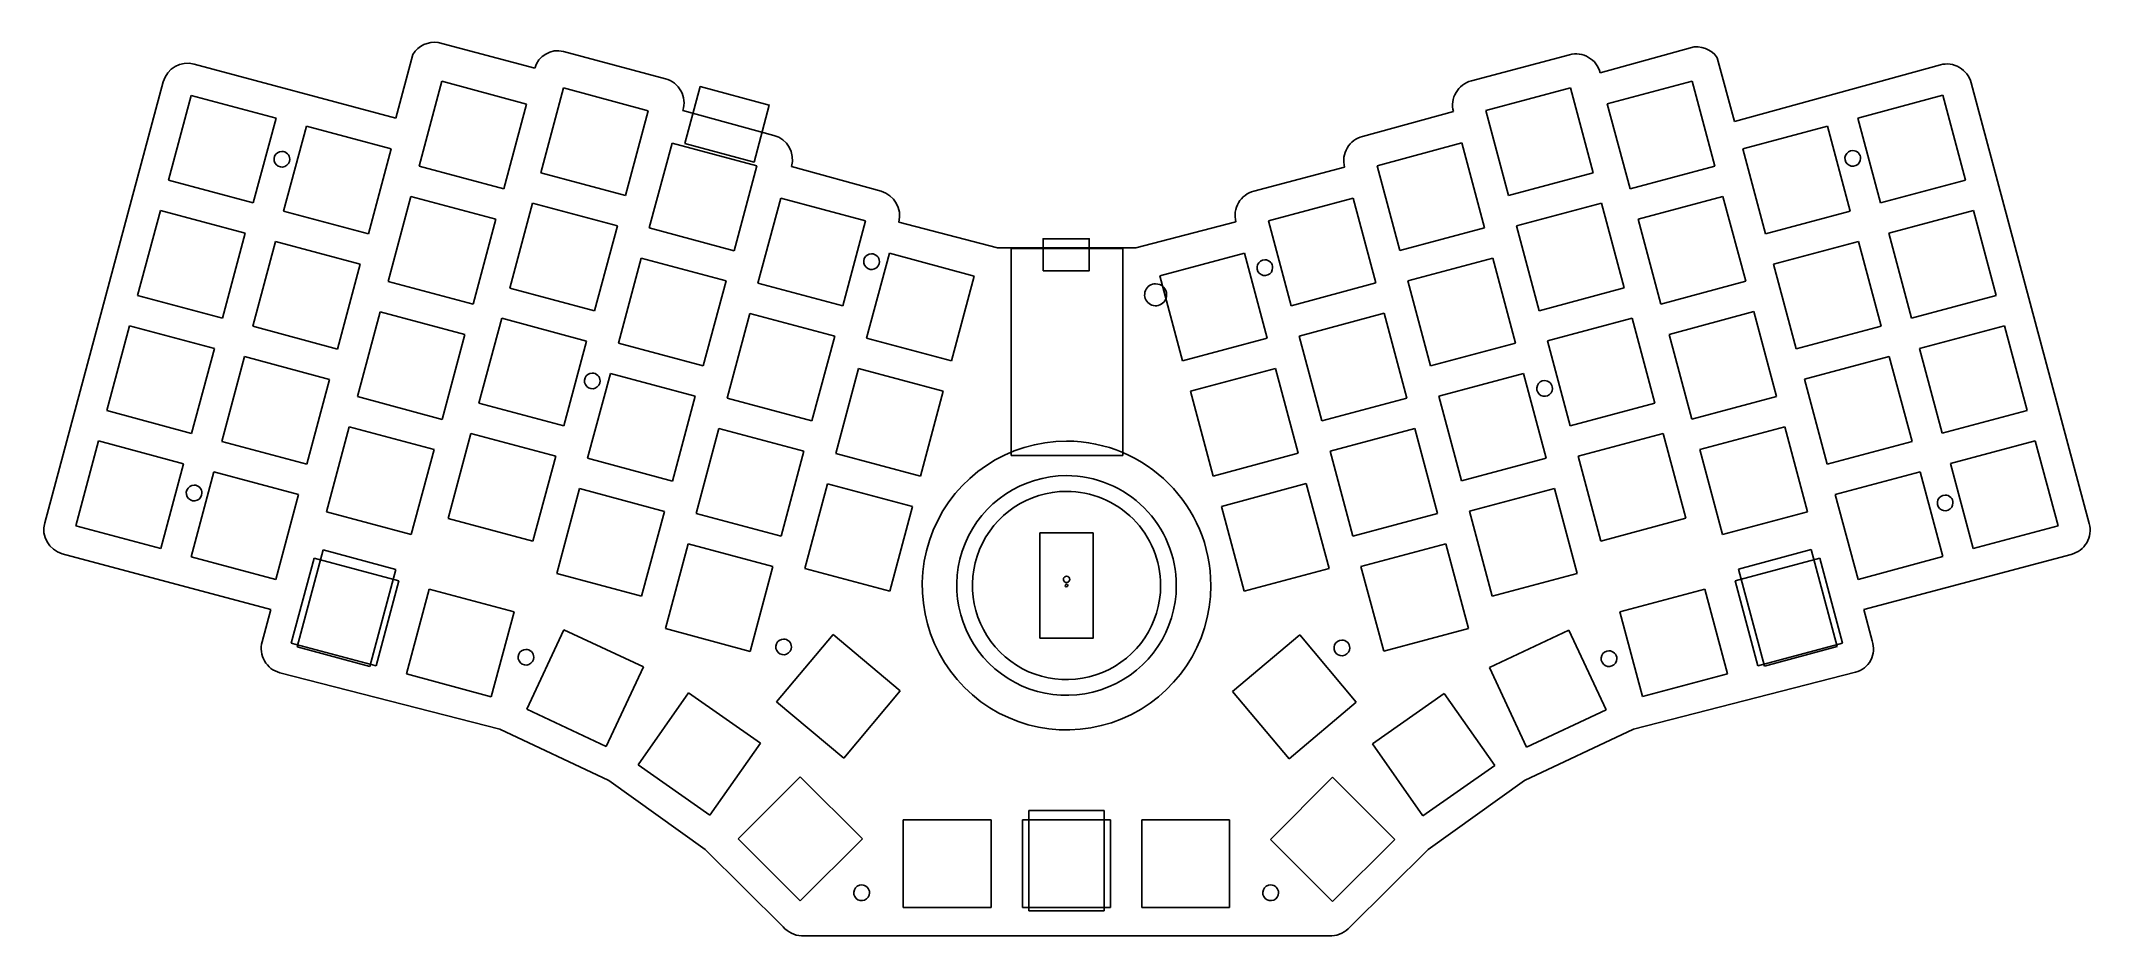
# Model space of a CAD drawing. Extents: x 0 to 326, y -142 to 0.
import ezdxf

# ---------------------------------------------------------------- set-up
doc = ezdxf.new("R2010")
doc.units = 0
doc.layers.get('0').update_dxf_attribs({"linetype": 'CONTINUOUS'})

msp = doc.modelspace()

# ---------------------------------------------------------------- linework, layer by layer
at = {"color": 7}
for points in [[(56.190585, -12.134912), (58.908171, -1.992691)], [(62.928794, -0.107869), (78.322174, -4.208974)], [(82.895328, -1.513489), (99.149771, -5.859441)], [(243.25304, -2.047347), (227.616564, -6.200375)], [(262.541626, -0.923495), (248.156542, -4.91329)], [(266.814615, -2.516016), (269.53222, -12.658234)], [(19.099019, -6.354436), (0.204556, -76.602991)], [(24.032743, -3.540839), (56.190585, -12.134912)], [(59.877898, -19.802882), (63.501365, -6.279921)], [(77.024326, -9.903388), (63.501365, -6.279921)], [(262.807414, -6.26724), (249.284453, -9.890707)], [(262.807414, -6.26724), (266.430881, -19.790201)], [(302.379, -3.650019), (269.53222, -12.658234)], [(326.113156, -76.741673), (307.282489, -6.515954)], [(19.937467, -22.041826), (23.560934, -8.518865)], [(37.083895, -12.142332), (23.560934, -8.518865)], [(79.265755, -20.856733), (82.889222, -7.333772)], [(96.412183, -10.957239), (82.889222, -7.333772)], [(243.419546, -7.321103), (229.896585, -10.94457)], [(243.419546, -7.321103), (247.043013, -20.844064)], [(302.747845, -8.506191), (289.224884, -12.129658)], [(302.747845, -8.506191), (306.371312, -22.029152)], [(37.083895, -12.142332), (33.460428, -25.665293)], [(77.024326, -9.903388), (73.400859, -23.426349)], [(96.412183, -10.957239), (92.788716, -24.4802)], [(116.447159, -14.901348), (101.937373, -10.925332)], [(224.750627, -11.103873), (210.268152, -15.048989)], [(233.520052, -24.467531), (229.896585, -10.94457)], [(252.90792, -23.413668), (249.284453, -9.890707)], [(292.848351, -25.652619), (289.224884, -12.129658)], [(38.29006, -26.959385), (41.913527, -13.436424)], [(55.436488, -17.059891), (41.913527, -13.436424)], [(96.583057, -29.637998), (100.206524, -16.115037)], [(113.729485, -19.738504), (100.206524, -16.115037)], [(226.102244, -16.102364), (212.579283, -19.725831)], [(226.102244, -16.102364), (229.725711, -29.625325)], [(284.395249, -13.423753), (270.872288, -17.04722)], [(284.395249, -13.423753), (288.018716, -26.946714)], [(55.436488, -17.059891), (51.813021, -30.582852)], [(274.495755, -30.570181), (270.872288, -17.04722)], [(19.937467, -22.041826), (33.460428, -25.665293)], [(59.877898, -19.802882), (73.400859, -23.426349)], [(79.265755, -20.856733), (92.788716, -24.4802)], [(113.729485, -19.738504), (110.106018, -33.261465)], [(133.517521, -23.788959), (119.260761, -19.83508)], [(207.402217, -19.952501), (192.947653, -23.766807)], [(216.20275, -33.248792), (212.579283, -19.725831)], [(233.520052, -24.467531), (247.043013, -20.844064)], [(252.90792, -23.413668), (266.430881, -19.790201)], [(292.848351, -25.652619), (306.371312, -22.029152)], [(54.960328, -38.155462), (58.583795, -24.632501)], [(72.106756, -28.255968), (58.583795, -24.632501)], [(74.34819, -39.209328), (77.971657, -25.686367)], [(91.494618, -29.309834), (77.971657, -25.686367)], [(113.900379, -38.419266), (117.523846, -24.896305)], [(131.046807, -28.519772), (117.523846, -24.896305)], [(208.784926, -24.883622), (195.261965, -28.507089)], [(208.784926, -24.883622), (212.408393, -38.406583)], [(248.337115, -25.673685), (234.814154, -29.297152)], [(248.337115, -25.673685), (251.960582, -39.196646)], [(267.72497, -24.619832), (254.202009, -28.243299)], [(267.72497, -24.619832), (271.348437, -38.142793)], [(15.019915, -40.394415), (18.643382, -26.871454)], [(32.166343, -30.494921), (18.643382, -26.871454)], [(38.29006, -26.959385), (51.813021, -30.582852)], [(72.106756, -28.255968), (68.483289, -41.778929)], [(91.494618, -29.309834), (87.871151, -42.832795)], [(131.046807, -28.519772), (127.42334, -42.042733)], [(152.106068, -32.809374), (136.331116, -28.722672)], [(190.081718, -28.670315), (174.106065, -32.809376)], [(198.885432, -42.03005), (195.261965, -28.507089)], [(238.437621, -42.820113), (234.814154, -29.297152)], [(257.825476, -41.76626), (254.202009, -28.243299)], [(274.495755, -30.570181), (288.018716, -26.946714)], [(307.665398, -26.858776), (294.142437, -30.482243)], [(307.665398, -26.858776), (311.288865, -40.381737)], [(32.166343, -30.494921), (28.542876, -44.017882)], [(33.372501, -45.311966), (36.995968, -31.789005)], [(50.518929, -35.412472), (36.995968, -31.789005)], [(96.583057, -29.637998), (110.106018, -33.261465)], [(166.708283, -31.37472), (166.708283, -36.45472), (159.342283, -36.45472)], [(159.342283, -36.45472), (159.342283, -31.37472)], [(159.342283, -31.37472), (166.708283, -31.37472), (166.708283, -36.45472)], [(159.342283, -36.45472), (159.342283, -31.37472), (166.708283, -31.37472)], [(216.20275, -33.248792), (229.725711, -29.625325)], [(289.31281, -31.776341), (275.789849, -35.399808)], [(289.31281, -31.776341), (292.936277, -45.299302)], [(297.765904, -44.005204), (294.142437, -30.482243)], [(50.518929, -35.412472), (46.895462, -48.935433)], [(91.665509, -47.990586), (95.288976, -34.467625)], [(108.811937, -38.091092), (95.288976, -34.467625)], [(131.217696, -47.200532), (134.841163, -33.677571)], [(148.364124, -37.301038), (134.841163, -33.677571)], [(152.106068, -32.809374), (174.106065, -32.809376)], [(172.042283, -32.89872), (154.262283, -32.89872)], [(154.262283, -32.89872), (154.262283, -65.91872)], [(172.042283, -65.91872), (172.042283, -32.89872)], [(191.467609, -33.664893), (177.944648, -37.28836)], [(191.467609, -33.664893), (195.091076, -47.187854)], [(231.019799, -34.45496), (217.496838, -38.078427)], [(231.019799, -34.45496), (234.643266, -47.977921)], [(279.413316, -48.922769), (275.789849, -35.399808)], [(54.960328, -38.155462), (68.483289, -41.778929)], [(74.34819, -39.209328), (87.871151, -42.832795)], [(108.811937, -38.091092), (105.18847, -51.614053)], [(113.900379, -38.419266), (127.42334, -42.042733)], [(148.364124, -37.301038), (144.740657, -50.823999)], [(166.708283, -36.45472), (159.342283, -36.45472)], [(181.568115, -50.811321), (177.944648, -37.28836)], [(198.885432, -42.03005), (212.408393, -38.406583)], [(221.120305, -51.601388), (217.496838, -38.078427)], [(238.437621, -42.820113), (251.960582, -39.196646)], [(257.825476, -41.76626), (271.348437, -38.142793)], [(15.019915, -40.394415), (28.542876, -44.017882)], [(297.765904, -44.005204), (311.288865, -40.381737)], [(10.102359, -58.747001), (13.725826, -45.22404)], [(27.248787, -48.847507), (13.725826, -45.22404)], [(33.372501, -45.311966), (46.895462, -48.935433)], [(50.042764, -56.508046), (53.666231, -42.985085)], [(67.189192, -46.608552), (53.666231, -42.985085)], [(69.430627, -57.561913), (73.054094, -44.038952)], [(86.577055, -47.662419), (73.054094, -44.038952)], [(108.982813, -56.771853), (112.60628, -43.248892)], [(126.129241, -46.872359), (112.60628, -43.248892)], [(213.702491, -43.236208), (200.17953, -46.859675)], [(213.702491, -43.236208), (217.325958, -56.759169)], [(253.254665, -44.02628), (239.731704, -47.649747)], [(253.254665, -44.02628), (256.878132, -57.549241)], [(272.64255, -42.972423), (259.119589, -46.59589)], [(272.64255, -42.972423), (276.266017, -56.495384)], [(279.413316, -48.922769), (292.936277, -45.299302)], [(312.582963, -45.211368), (299.060002, -48.834835)], [(312.582963, -45.211368), (316.20643, -58.734329)], [(27.248787, -48.847507), (23.62532, -62.370468)], [(67.189192, -46.608552), (63.565725, -60.131513)], [(86.577055, -47.662419), (82.953588, -61.18538)], [(91.665509, -47.990586), (105.18847, -51.614053)], [(126.129241, -46.872359), (122.505774, -60.39532)], [(131.217696, -47.200532), (144.740657, -50.823999)], [(181.568115, -50.811321), (195.091076, -47.187854)], [(203.802997, -60.382636), (200.17953, -46.859675)], [(221.120305, -51.601388), (234.643266, -47.977921)], [(243.355171, -61.172708), (239.731704, -47.649747)], [(262.743056, -60.118851), (259.119589, -46.59589)], [(302.683469, -62.357796), (299.060002, -48.834835)], [(28.454937, -63.664556), (32.078404, -50.141595)], [(45.601365, -53.765062), (32.078404, -50.141595)], [(126.300142, -65.553119), (129.923609, -52.030158)], [(143.44657, -55.653625), (129.923609, -52.030158)], [(196.38517, -52.017483), (182.862209, -55.64095)], [(196.38517, -52.017483), (200.008637, -65.540444)], [(294.230367, -50.128926), (280.707406, -53.752393)], [(294.230367, -50.128926), (297.853834, -63.651887)], [(45.601365, -53.765062), (41.977898, -67.288023)], [(86.747941, -66.343188), (90.371408, -52.820227)], [(103.894369, -56.443694), (90.371408, -52.820227)], [(235.93736, -52.807548), (222.414399, -56.431015)], [(235.93736, -52.807548), (239.560827, -66.330509)], [(284.330873, -67.275354), (280.707406, -53.752393)], [(10.102359, -58.747001), (23.62532, -62.370468)], [(50.042764, -56.508046), (63.565725, -60.131513)], [(69.430627, -57.561913), (82.953588, -61.18538)], [(103.894369, -56.443694), (100.270902, -69.966655)], [(108.982813, -56.771853), (122.505774, -60.39532)], [(143.44657, -55.653625), (139.823103, -69.176586)], [(186.485676, -69.163911), (182.862209, -55.64095)], [(203.802997, -60.382636), (217.325958, -56.759169)], [(226.037866, -69.953976), (222.414399, -56.431015)], [(243.355171, -61.172708), (256.878132, -57.549241)], [(262.743056, -60.118851), (276.266017, -56.495384)], [(302.683469, -62.357796), (316.20643, -58.734329)], [(45.125215, -74.860644), (48.748682, -61.337683)], [(62.271643, -64.96115), (48.748682, -61.337683)], [(104.065265, -75.124446), (107.688732, -61.601485)], [(121.211693, -65.224952), (107.688732, -61.601485)], [(218.620039, -61.588808), (205.097078, -65.212275)], [(218.620039, -61.588808), (222.243506, -75.111769)], [(277.560105, -61.325015), (264.037144, -64.948482)], [(277.560105, -61.325015), (281.183572, -74.847976)], [(5.184789, -77.099595), (8.808256, -63.576634)], [(22.331217, -67.200101), (8.808256, -63.576634)], [(28.454937, -63.664556), (41.977898, -67.288023)], [(62.271643, -64.96115), (58.648176, -78.484111)], [(64.513072, -75.914504), (68.136539, -62.391543)], [(81.6595, -66.01501), (68.136539, -62.391543)], [(121.211693, -65.224952), (117.588226, -78.747913)], [(208.720545, -78.735236), (205.097078, -65.212275)], [(258.172226, -62.378871), (244.649265, -66.002338)], [(258.172226, -62.378871), (261.795693, -75.901832)], [(267.660611, -78.471443), (264.037144, -64.948482)], [(284.330873, -67.275354), (297.853834, -63.651887)], [(317.500512, -63.563956), (303.977551, -67.187423)], [(317.500512, -63.563956), (321.123979, -77.086917)], [(22.331217, -67.200101), (18.70775, -80.723062)], [(23.537372, -82.017161), (27.160839, -68.4942)], [(40.6838, -72.117667), (27.160839, -68.4942)], [(81.6595, -66.01501), (78.036033, -79.537971)], [(86.747941, -66.343188), (100.270902, -69.966655)], [(126.300142, -65.553119), (139.823103, -69.176586)], [(154.262283, -65.91872), (172.042283, -65.91872)], [(186.485676, -69.163911), (200.008637, -65.540444)], [(226.037866, -69.953976), (239.560827, -66.330509)], [(248.272732, -79.525299), (244.649265, -66.002338)], [(299.147927, -68.48152), (285.624966, -72.104987)], [(299.147927, -68.48152), (302.771394, -82.004481)], [(307.601018, -80.710384), (303.977551, -67.187423)], [(81.830387, -84.695762), (85.453854, -71.172801)], [(98.976815, -74.796268), (85.453854, -71.172801)], [(121.382583, -83.905707), (125.00605, -70.382746)], [(138.529011, -74.006213), (125.00605, -70.382746)], [(201.302728, -70.370076), (187.779767, -73.993543)], [(201.302728, -70.370076), (204.926195, -83.893037)], [(240.854912, -71.160136), (227.331951, -74.783603)], [(240.854912, -71.160136), (244.478379, -84.683097)], [(40.6838, -72.117667), (37.060333, -85.640628)], [(45.125215, -74.860644), (58.648176, -78.484111)], [(98.976815, -74.796268), (95.353348, -88.319229)], [(104.065265, -75.124446), (117.588226, -78.747913)], [(138.529011, -74.006213), (134.905544, -87.529174)], [(191.403234, -87.516504), (187.779767, -73.993543)], [(208.720545, -78.735236), (222.243506, -75.111769)], [(230.955418, -88.306564), (227.331951, -74.783603)], [(267.660611, -78.471443), (281.183572, -74.847976)], [(289.248433, -85.627948), (285.624966, -72.104987)], [(5.184789, -77.099595), (18.70775, -80.723062)], [(64.513072, -75.914504), (78.036033, -79.537971)], [(158.837961, -94.978389), (167.337961, -94.978389), (167.337961, -78.228389)], [(158.837961, -94.978389), (158.837961, -78.228389), (167.337961, -78.228389)], [(248.272732, -79.525299), (261.795693, -75.901832)], [(307.601018, -80.710384), (321.123979, -77.086917)], [(3.018147, -81.536717), (36.228395, -90.437018)], [(40.432298, -96.394542), (44.573402, -80.939729)], [(56.164512, -84.045558), (44.573402, -80.939729)], [(99.147701, -93.477034), (102.771168, -79.954073)], [(116.294129, -83.57754), (102.771168, -79.954073)], [(223.537609, -79.9414), (210.014648, -83.564867)], [(223.537609, -79.9414), (227.161076, -93.464361)], [(281.788114, -80.881207), (270.197004, -83.987036)], [(281.788114, -80.881207), (285.929218, -96.33602)], [(323.247227, -81.645189), (290.155281, -90.43947)], [(23.537372, -82.017161), (37.060333, -85.640628)], [(39.519183, -95.782598), (43.14265, -82.259637)], [(56.665611, -85.883104), (43.14265, -82.259637)], [(56.164512, -84.045558), (52.023408, -99.500371)], [(81.830387, -84.695762), (95.353348, -88.319229)], [(116.294129, -83.57754), (112.670662, -97.100501)], [(121.382583, -83.905707), (134.905544, -87.529174)], [(191.403234, -87.516504), (204.926195, -83.893037)], [(213.638115, -97.087828), (210.014648, -83.564867)], [(230.955418, -88.306564), (244.478379, -84.683097)], [(283.166129, -82.246968), (269.643168, -85.870435)], [(274.338108, -99.441849), (270.197004, -83.987036)], [(283.166129, -82.246968), (286.789596, -95.769929)], [(289.248433, -85.627948), (302.771394, -82.004481)], [(56.665611, -85.883104), (53.042144, -99.406065)], [(57.871775, -100.700162), (61.495242, -87.177201)], [(75.018203, -90.800668), (61.495242, -87.177201)], [(264.81353, -87.164524), (251.290569, -90.787991)], [(264.81353, -87.164524), (268.436997, -100.687485)], [(273.266635, -99.393396), (269.643168, -85.870435)], [(36.228395, -90.437018), (34.856721, -95.572246)], [(75.018203, -90.800668), (71.394736, -104.323629)], [(254.914036, -104.310952), (251.290569, -90.787991)], [(290.155281, -90.43947), (291.500162, -95.440765)], [(77.033515, -106.329503), (82.95017, -93.641194)], [(95.638479, -99.557849), (82.95017, -93.641194)], [(99.147701, -93.477034), (112.670662, -97.100501)], [(116.869227, -105.122764), (125.868253, -94.398142)], [(136.592875, -103.397168), (125.868253, -94.398142)], [(200.280419, -94.487509), (189.555797, -103.486535)], [(200.280419, -94.487509), (209.279445, -105.212131)], [(213.638115, -97.087828), (227.161076, -93.464361)], [(243.17226, -93.742815), (230.483951, -99.65947)], [(243.17226, -93.742815), (249.088915, -106.431124)], [(39.519183, -95.782598), (53.042144, -99.406065)], [(40.432298, -96.394542), (52.023408, -99.500371)], [(273.266635, -99.393396), (286.789596, -95.769929)], [(274.338108, -99.441849), (285.929218, -96.33602)], [(37.670312, -100.505967), (72.730418, -109.495143)], [(57.871775, -100.700162), (71.394736, -104.323629)], [(95.638479, -99.557849), (89.721824, -112.246158)], [(236.400606, -112.347779), (230.483951, -99.65947)], [(288.850072, -100.423372), (253.481718, -109.49514)], [(254.914036, -104.310952), (268.436997, -100.687485)], [(94.787056, -115.159344), (102.817126, -103.691216)], [(114.285254, -111.721286), (102.817126, -103.691216)], [(136.592875, -103.397168), (127.593849, -114.12179)], [(198.554823, -114.211157), (189.555797, -103.486535)], [(223.305834, -103.800967), (211.837706, -111.831037)], [(223.305834, -103.800967), (231.335904, -115.269095)], [(77.033515, -106.329503), (89.721824, -112.246158)], [(116.869227, -105.122764), (127.593849, -114.12179)], [(198.554823, -114.211157), (209.279445, -105.212131)], [(236.400606, -112.347779), (249.088915, -106.431124)], [(72.730418, -109.495143), (90.12021, -117.64577)], [(253.481718, -109.49514), (236.091922, -117.645768)], [(114.285254, -111.721286), (106.255184, -123.189414)], [(219.867776, -123.299165), (211.837706, -111.831037)], [(94.787056, -115.159344), (106.255184, -123.189414)], [(110.749317, -126.959225), (120.648812, -117.05973)], [(130.548307, -126.959225), (120.648812, -117.05973)], [(205.499873, -117.149105), (195.600378, -127.0486)], [(205.499873, -117.149105), (215.399368, -127.0486)], [(219.867776, -123.299165), (231.335904, -115.269095)], [(90.12021, -117.64577), (105.473123, -128.677853)], [(236.091922, -117.645768), (220.739012, -128.677849)], [(137.072459, -137.909508), (137.072459, -123.909508)], [(151.072459, -123.909508), (137.072459, -123.909508)], [(151.072459, -123.909508), (151.072459, -137.909508)], [(156.072467, -137.909509), (156.072467, -123.909509)], [(170.072467, -123.909509), (156.072467, -123.909509)], [(169.079638, -122.426521), (157.079638, -122.426521)], [(157.079638, -138.426521), (157.079638, -122.426521)], [(169.079638, -122.426521), (169.079638, -138.426521)], [(170.072467, -123.909509), (170.072467, -137.909509)], [(189.072465, -123.909511), (175.072465, -123.909511)], [(175.072465, -137.909511), (175.072465, -123.909511)], [(189.072465, -123.909511), (189.072465, -137.909511)], [(110.749317, -126.959225), (120.648812, -136.85872)], [(130.548307, -126.959225), (120.648812, -136.85872)], [(205.499873, -136.948095), (195.600378, -127.0486)], [(205.499873, -136.948095), (215.399368, -127.0486)], [(105.473123, -128.677853), (117.90985, -140.984614)], [(220.739012, -128.677849), (208.302292, -140.984619)], [(137.072459, -137.909508), (151.072459, -137.909508)], [(156.072467, -137.909509), (170.072467, -137.909509)], [(157.079638, -138.426521), (169.079638, -138.426521)], [(175.072465, -137.909511), (189.072465, -137.909511)], [(120.842388, -142.437455), (205.369753, -142.437449)]]:
    msp.add_lwpolyline(points, dxfattribs=at)
for points in [[(102.261855, -16.194419), (113.273409, -19.144956), (115.706308, -10.065254), (104.694754, -7.114716)], [(38.01628, -17.444636)], [(288.415093, -17.305403)], [(132.005908, -33.758782)], [(194.693179, -34.719836)], [(177.287964, -38.539506)], [(87.490151, -52.760441)], [(239.290915, -53.965498)], [(163.087961, -63.603389)], [(24.028582, -70.618413)], [(163.087961, -69.103389)], [(163.087961, -71.603389)], [(303.134764, -72.19117)], [(163.087961, -85.128389)], [(163.087961, -86.403389)], [(76.922993, -96.777675)], [(117.993049, -95.130968)], [(206.968869, -95.29062)], [(249.550779, -97.005739)], [(130.427961, -134.309511)], [(195.627964, -134.309509)]]:
    msp.add_lwpolyline(points, close=True, dxfattribs=at)
for points in [[(62.928794, -0.10787), (61.33029, 0.13789), (59.741771, -0.60679), (58.908171, -1.992692)], [(24.032743, -3.540839), (21.893379, -2.955387), (19.684478, -4.215081), (19.099025, -6.354445)], [(82.895328, -1.51349), (80.892718, -1.026635), (78.866145, -2.221119), (78.322152, -4.208968)], [(246.298355, -2.46476), (245.378765, -1.927294), (244.283328, -1.777156), (243.253039, -2.047376)], [(248.156542, -4.913291), (247.886357, -3.882992), (247.217945, -3.002226), (246.298355, -2.46476)], [(266.814616, -2.516016), (265.86919, -1.136492), (264.159319, -0.499234), (262.541632, -0.923501)], [(101.615404, -7.802589), (101.090156, -6.84806), (100.200626, -6.147029), (99.149767, -5.859441)], [(227.616564, -6.200376), (226.586269, -6.470569), (225.705508, -7.138982), (225.16804, -8.05857)], [(305.424311, -4.067421), (304.504724, -3.529951), (303.40929, -3.379807), (302.379, -3.65002)], [(307.282489, -6.515954), (307.012306, -5.485656), (306.343898, -4.60489), (305.424311, -4.067421)], [(101.937373, -10.925332), (102.256809, -9.883713), (102.140652, -8.757118), (101.615404, -7.802589)], [(225.16804, -8.05857), (224.630573, -8.978157), (224.480426, -10.07359), (224.750632, -11.103881)], [(119.260761, -19.835081), (119.846192, -17.69572), (118.586515, -15.486834), (116.447169, -14.90135)], [(210.268152, -15.04899), (209.237856, -15.319186), (208.357094, -15.987601), (207.819626, -16.90719)], [(36.861431, -18.216282), (36.667954, -18.683375), (36.774899, -19.221022), (37.132397, -19.57852)], [(38.01628, -17.444636), (37.510702, -17.444636), (37.054907, -17.749189), (36.861431, -18.216282)], [(37.132397, -19.57852), (37.489894, -19.936017), (38.027541, -20.042962), (38.494634, -19.849486)], [(38.900163, -17.810753), (38.665743, -17.576332), (38.347801, -17.444636), (38.01628, -17.444636)], [(38.494634, -19.849486), (38.961727, -19.65601), (39.26628, -19.200214), (39.26628, -18.694636)], [(39.26628, -18.694636), (39.26628, -18.363116), (39.134584, -18.045173), (38.900163, -17.810753)], [(207.819626, -16.90719), (207.282158, -17.826779), (207.132011, -18.922214), (207.402217, -19.952508)], [(287.260244, -18.077049), (287.066767, -18.544142), (287.173712, -19.081789), (287.53121, -19.439287)], [(288.415093, -17.305403), (287.909515, -17.305403), (287.45372, -17.609956), (287.260244, -18.077049)], [(287.53121, -19.439287), (287.888707, -19.796784), (288.426354, -19.903729), (288.893447, -19.710253)], [(289.298976, -17.67152), (289.064556, -17.437099), (288.746614, -17.305403), (288.415093, -17.305403)], [(288.893447, -19.710253), (289.36054, -19.516777), (289.665093, -19.060981), (289.665093, -18.555403)], [(289.665093, -18.555403), (289.665093, -18.223883), (289.533397, -17.90594), (289.298976, -17.67152)], [(136.331117, -28.722673), (136.916541, -26.583313), (135.656863, -24.374431), (133.517519, -23.788949)], [(190.499128, -25.625001), (189.961661, -26.544589), (189.811517, -27.640023), (190.081725, -28.670314)], [(192.947653, -23.766808), (191.917357, -24.037), (191.036596, -24.705413), (190.499128, -25.625001)], [(130.851059, -34.530428), (130.657582, -34.997521), (130.764527, -35.535168), (131.122025, -35.892666)], [(132.005908, -33.758782), (131.50033, -33.758782), (131.044535, -34.063335), (130.851059, -34.530428)], [(131.122025, -35.892666), (131.479522, -36.250163), (132.017169, -36.357108), (132.484262, -36.163632)], [(132.889791, -34.124899), (132.655371, -33.890478), (132.337429, -33.758782), (132.005908, -33.758782)], [(132.484262, -36.163632), (132.951355, -35.970156), (133.255908, -35.51436), (133.255908, -35.008782)], [(133.255908, -35.008782), (133.255908, -34.677262), (133.124212, -34.359319), (132.889791, -34.124899)], [(193.53833, -35.491482), (193.344853, -35.958575), (193.451798, -36.496222), (193.809296, -36.85372)], [(194.693179, -34.719836), (194.187601, -34.719836), (193.731806, -35.024389), (193.53833, -35.491482)], [(195.577062, -35.085953), (195.342642, -34.851532), (195.0247, -34.719836), (194.693179, -34.719836)], [(195.943179, -35.969836), (195.943179, -35.638316), (195.811483, -35.320373), (195.577062, -35.085953)], [(177.287964, -38.539506), (176.580155, -38.539506), (175.942042, -38.96588), (175.671175, -39.61981)], [(178.525401, -39.05207), (178.197212, -38.723881), (177.752093, -38.539506), (177.287964, -38.539506)], [(179.037964, -40.289506), (179.037964, -39.825378), (178.85359, -39.380258), (178.525401, -39.05207)], [(193.809296, -36.85372), (194.166793, -37.211217), (194.70444, -37.318162), (195.171533, -37.124686)], [(195.171533, -37.124686), (195.638626, -36.93121), (195.943179, -36.475414), (195.943179, -35.969836)], [(175.671175, -39.61981), (175.400308, -40.273741), (175.550031, -41.026447), (176.050527, -41.526943)], [(176.050527, -41.526943), (176.551024, -42.02744), (177.30373, -42.177162), (177.95766, -41.906296)], [(177.95766, -41.906296), (178.61159, -41.635429), (179.037964, -40.997315), (179.037964, -40.289506)], [(86.335302, -53.532087), (86.141825, -53.99918), (86.24877, -54.536827), (86.606268, -54.894325)], [(87.490151, -52.760441), (86.984573, -52.760441), (86.528778, -53.064994), (86.335302, -53.532087)], [(86.606268, -54.894325), (86.963765, -55.251822), (87.501412, -55.358767), (87.968505, -55.165291)], [(88.374034, -53.126558), (88.139614, -52.892137), (87.821672, -52.760441), (87.490151, -52.760441)], [(87.968505, -55.165291), (88.435598, -54.971815), (88.740151, -54.516019), (88.740151, -54.010441)], [(88.740151, -54.010441), (88.740151, -53.678921), (88.608455, -53.360978), (88.374034, -53.126558)], [(238.136066, -54.737144), (237.942589, -55.204237), (238.049534, -55.741884), (238.407032, -56.099382)], [(239.290915, -53.965498), (238.785337, -53.965498), (238.329542, -54.270051), (238.136066, -54.737144)], [(240.174798, -54.331615), (239.940378, -54.097194), (239.622436, -53.965498), (239.290915, -53.965498)], [(239.769269, -56.370348), (240.236362, -56.176872), (240.540915, -55.721076), (240.540915, -55.215498)], [(240.540915, -55.215498), (240.540915, -54.883978), (240.409219, -54.566035), (240.174798, -54.331615)], [(238.407032, -56.099382), (238.764529, -56.456879), (239.302176, -56.563824), (239.769269, -56.370348)], [(163.087961, -63.603389), (153.785329, -63.603389), (145.398695, -69.20716), (141.838732, -77.80167)], [(186.087961, -86.603389), (186.087961, -73.90084), (175.79051, -63.603389), (163.087961, -63.603389)], [(22.873733, -71.390059), (22.680256, -71.857152), (22.787201, -72.394799), (23.144699, -72.752297)], [(24.028582, -70.618413), (23.523004, -70.618413), (23.067209, -70.922966), (22.873733, -71.390059)], [(24.912465, -70.98453), (24.678045, -70.750109), (24.360103, -70.618413), (24.028582, -70.618413)], [(24.506936, -73.023263), (24.974029, -72.829787), (25.278582, -72.373991), (25.278582, -71.868413)], [(25.278582, -71.868413), (25.278582, -71.536893), (25.146886, -71.21895), (24.912465, -70.98453)], [(163.087961, -69.103389), (156.009872, -69.103389), (149.628737, -73.367128), (146.920069, -79.906429)], [(163.087961, -71.603389), (157.021027, -71.603389), (151.551483, -75.258022), (149.229768, -80.863138)], [(175.46233, -74.229021), (172.180443, -70.947134), (167.72925, -69.103389), (163.087961, -69.103389)], [(173.694563, -75.996788), (170.881517, -73.183742), (167.066208, -71.603389), (163.087961, -71.603389)], [(23.144699, -72.752297), (23.502196, -73.109794), (24.039843, -73.216739), (24.506936, -73.023263)], [(180.587961, -86.603389), (180.587961, -81.962101), (178.744216, -77.510907), (175.46233, -74.229021)], [(301.979915, -72.962816), (301.786438, -73.429909), (301.893383, -73.967556), (302.250881, -74.325054)], [(303.134764, -72.19117), (302.629186, -72.19117), (302.173391, -72.495723), (301.979915, -72.962816)], [(302.250881, -74.325054), (302.608378, -74.682551), (303.146025, -74.789496), (303.613118, -74.59602)], [(304.018647, -72.557287), (303.784227, -72.322866), (303.466285, -72.19117), (303.134764, -72.19117)], [(303.613118, -74.59602), (304.080211, -74.402544), (304.384764, -73.946748), (304.384764, -73.44117)], [(304.384764, -73.44117), (304.384764, -73.10965), (304.253068, -72.791707), (304.018647, -72.557287)], [(0.204556, -76.602991), (-0.380895, -78.742353), (0.878786, -80.951253), (3.018142, -81.536725)], [(141.838732, -77.80167), (138.278769, -86.396181), (140.246551, -96.288891), (146.824505, -102.866845)], [(178.087961, -86.603389), (178.087961, -82.625142), (176.507608, -78.809833), (173.694563, -75.996788)], [(325.695762, -79.786991), (326.233231, -78.867399), (326.383373, -77.77196), (326.113159, -76.741665)], [(146.920069, -79.906429), (144.211402, -86.445731), (145.708627, -93.972793), (150.713592, -98.977758)], [(149.229768, -80.863138), (146.908053, -86.468254), (148.191389, -92.920021), (152.481359, -97.209991)], [(323.247227, -81.64519), (324.277528, -81.374999), (325.158294, -80.706584), (325.695762, -79.786991)], [(162.626021, -85.437048), (162.548631, -85.623885), (162.591409, -85.838944), (162.734408, -85.981943)], [(163.087961, -85.128389), (162.88573, -85.128389), (162.703412, -85.250211), (162.626021, -85.437048)], [(162.734408, -85.981943), (162.877407, -86.124942), (163.092466, -86.16772), (163.279303, -86.090329)], [(162.903185, -86.526853), (162.872229, -86.601588), (162.88934, -86.687611), (162.94654, -86.744811)], [(163.087961, -86.403389), (163.007069, -86.403389), (162.934141, -86.452118), (162.903185, -86.526853)], [(162.94654, -86.744811), (163.003739, -86.80201), (163.089763, -86.819122), (163.164498, -86.788165)], [(163.587961, -85.628389), (163.587961, -85.352247), (163.364103, -85.128389), (163.087961, -85.128389)], [(163.229382, -86.461968), (163.191875, -86.424461), (163.141004, -86.403389), (163.087961, -86.403389)], [(163.164498, -86.788165), (163.239233, -86.757209), (163.287961, -86.684282), (163.287961, -86.603389)], [(163.287961, -86.603389), (163.287961, -86.550346), (163.26689, -86.499475), (163.229382, -86.461968)], [(163.279303, -86.090329), (163.46614, -86.012939), (163.587961, -85.830621), (163.587961, -85.628389)], [(168.828212, -100.461582), (174.433328, -98.139867), (178.087961, -92.670323), (178.087961, -86.603389)], [(169.784921, -102.771281), (176.324223, -100.062614), (180.587961, -93.681479), (180.587961, -86.603389)], [(171.88968, -107.852619), (180.484191, -104.292656), (186.087961, -95.906021), (186.087961, -86.603389)], [(34.856721, -95.572247), (34.575567, -96.599604), (34.714048, -97.696572), (35.2417, -98.621826)], [(75.768144, -97.549321), (75.574667, -98.016414), (75.681612, -98.554061), (76.03911, -98.911559)], [(76.922993, -96.777675), (76.417415, -96.777675), (75.96162, -97.082228), (75.768144, -97.549321)], [(77.806876, -97.143792), (77.572456, -96.909371), (77.254514, -96.777675), (76.922993, -96.777675)], [(77.401347, -99.182525), (77.86844, -98.989049), (78.172993, -98.533253), (78.172993, -98.027675)], [(78.172993, -98.027675), (78.172993, -97.696155), (78.041297, -97.378212), (77.806876, -97.143792)], [(116.8382, -95.902614), (116.644723, -96.369707), (116.751668, -96.907354), (117.109166, -97.264852)], [(117.993049, -95.130968), (117.487471, -95.130968), (117.031676, -95.435521), (116.8382, -95.902614)], [(117.109166, -97.264852), (117.466663, -97.622349), (118.00431, -97.729294), (118.471403, -97.535818)], [(118.876932, -95.497085), (118.642512, -95.262664), (118.32457, -95.130968), (117.993049, -95.130968)], [(118.471403, -97.535818), (118.938496, -97.342342), (119.243049, -96.886546), (119.243049, -96.380968)], [(119.243049, -96.380968), (119.243049, -96.049448), (119.111353, -95.731505), (118.876932, -95.497085)], [(152.481359, -97.209991), (156.771329, -101.499961), (163.223097, -102.783297), (168.828212, -100.461582)], [(205.81402, -96.062266), (205.620543, -96.529359), (205.727488, -97.067006), (206.084986, -97.424504)], [(206.968869, -95.29062), (206.463291, -95.29062), (206.007496, -95.595173), (205.81402, -96.062266)], [(206.084986, -97.424504), (206.442483, -97.782001), (206.98013, -97.888946), (207.447223, -97.69547)], [(207.852752, -95.656737), (207.618332, -95.422316), (207.30039, -95.29062), (206.968869, -95.29062)], [(207.447223, -97.69547), (207.914316, -97.501994), (208.218869, -97.046198), (208.218869, -96.54062)], [(208.218869, -96.54062), (208.218869, -96.2091), (208.087173, -95.891157), (207.852752, -95.656737)], [(248.39593, -97.777385), (248.202453, -98.244478), (248.309398, -98.782125), (248.666896, -99.139623)], [(249.550779, -97.005739), (249.045201, -97.005739), (248.589406, -97.310292), (248.39593, -97.777385)], [(250.434662, -97.371856), (250.200242, -97.137435), (249.8823, -97.005739), (249.550779, -97.005739)], [(250.800779, -98.255739), (250.800779, -97.924219), (250.669083, -97.606276), (250.434662, -97.371856)], [(291.26559, -98.512057), (291.768845, -97.565854), (291.853884, -96.45242), (291.500162, -95.440765)], [(35.2417, -98.621826), (35.769352, -99.54708), (36.642951, -100.224827), (37.670312, -100.505967)], [(76.03911, -98.911559), (76.396607, -99.269056), (76.934254, -99.376001), (77.401347, -99.182525)], [(150.713592, -98.977758), (155.718557, -103.982723), (163.245619, -105.479949), (169.784921, -102.771281)], [(248.666896, -99.139623), (249.024393, -99.49712), (249.56204, -99.604065), (250.029133, -99.410589)], [(250.029133, -99.410589), (250.496226, -99.217113), (250.800779, -98.761317), (250.800779, -98.255739)], [(288.850072, -100.423373), (289.886638, -100.151168), (290.762335, -99.458259), (291.26559, -98.512057)], [(146.824505, -102.866845), (153.402459, -109.444799), (163.295169, -111.412582), (171.88968, -107.852619)], [(129.273112, -135.081157), (129.079635, -135.54825), (129.18658, -136.085897), (129.544078, -136.443395)], [(130.427961, -134.309511), (129.922383, -134.309511), (129.466588, -134.614064), (129.273112, -135.081157)], [(129.544078, -136.443395), (129.901575, -136.800892), (130.439222, -136.907837), (130.906315, -136.714361)], [(131.311844, -134.675628), (131.077424, -134.441207), (130.759482, -134.309511), (130.427961, -134.309511)], [(130.906315, -136.714361), (131.373408, -136.520885), (131.677961, -136.065089), (131.677961, -135.559511)], [(131.677961, -135.559511), (131.677961, -135.227991), (131.546265, -134.910048), (131.311844, -134.675628)], [(194.473115, -135.081155), (194.279638, -135.548248), (194.386583, -136.085895), (194.744081, -136.443393)], [(195.627964, -134.309509), (195.122386, -134.309509), (194.666591, -134.614062), (194.473115, -135.081155)], [(194.744081, -136.443393), (195.101578, -136.80089), (195.639225, -136.907835), (196.106318, -136.714359)], [(196.511847, -134.675626), (196.277427, -134.441205), (195.959485, -134.309509), (195.627964, -134.309509)], [(196.106318, -136.714359), (196.573411, -136.520883), (196.877964, -136.065087), (196.877964, -135.559509)], [(196.877964, -135.559509), (196.877964, -135.227989), (196.746268, -134.910046), (196.511847, -134.675626)], [(117.90985, -140.98462), (118.669987, -141.820304), (119.717005, -142.339017), (120.842388, -142.437456)], [(205.369753, -142.43745), (206.495133, -142.339002), (207.542147, -141.820294), (208.302292, -140.984619)]]:
    msp.add_open_spline(points, degree=3, dxfattribs=at)

doc.saveas('drawing.dxf')
